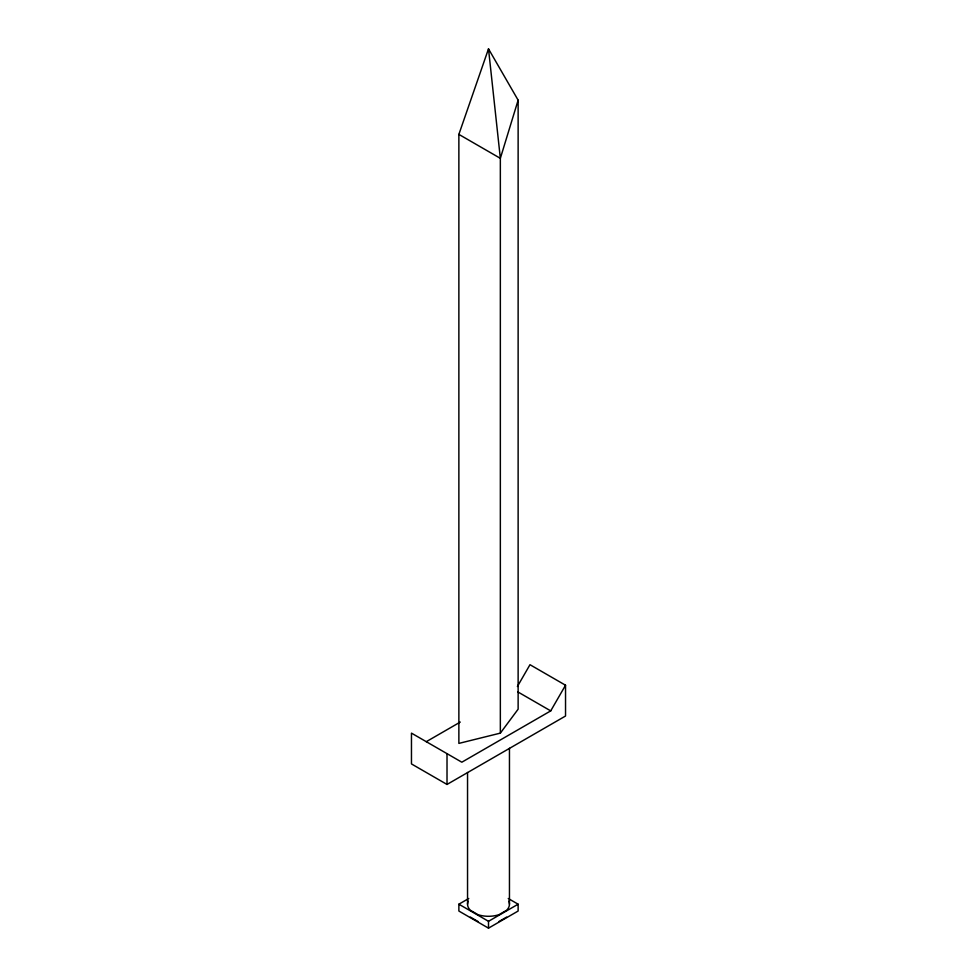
<?xml version="1.0" encoding="UTF-8"?>
<svg xmlns="http://www.w3.org/2000/svg" width="977" height="977" viewBox="0 0 977 977"><rect width="100%" height="100%" fill="white"/><g stroke="black" fill="none" stroke-linecap="round" stroke-linejoin="round"><path stroke-width="1.47" d="M518.128 100.167L500.346 158.335L500.346 733.129L458.872 743.399L458.872 134.386L488.5 48.85L518.128 100.167L518.128 709.18L500.346 733.129M517.395 686.513L529.986 664.702L565.536 685.231L565.536 716.019L447.014 784.446L411.464 763.929L411.464 733.129L461.828 762.207L550.723 710.89L565.536 685.231M506.648 917.085L498.978 921.519M426.277 741.69L460.265 722.064M508.248 898.498L518.128 904.201L518.128 911.04L488.5 928.15L458.872 911.04L458.872 904.201L468.752 898.498M458.872 904.201L488.5 921.311L518.128 904.201M478.022 921.519L470.352 917.085M458.872 134.386L500.346 158.335L488.5 48.85M517.798 691.887L550.723 710.89M509.457 748.272L509.457 904.201M488.5 921.311L488.5 928.15M467.543 772.489L467.543 904.201M447.014 753.658L447.014 784.446M508.736 901.075A20.957 12.09 0 0 1 506.648 910.246L498.978 914.68A20.957 12.09 0 0 1 478.022 914.68L470.352 910.246A20.957 12.09 0 0 1 468.264 901.075"/></g></svg>
